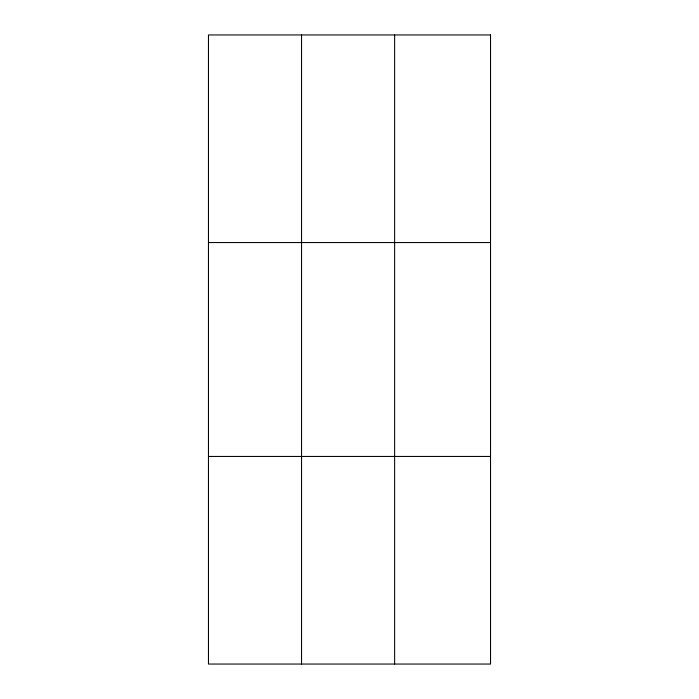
<?xml version="1.0" encoding="UTF-8"?>
<svg xmlns="http://www.w3.org/2000/svg" width="699" height="699" viewBox="0 0 699 699"><rect width="100%" height="100%" fill="white"/><g stroke="black" fill="none" stroke-linecap="round" stroke-linejoin="round"><path stroke-width="1.05" d="M301.549 34.95L301.549 664.05M394.629 34.95L394.629 664.05M208.468 242.553L490.532 242.553M208.468 456.447L490.532 456.447M490.532 34.95L490.532 664.05L208.468 664.05L208.468 34.95L490.532 34.95"/></g></svg>
